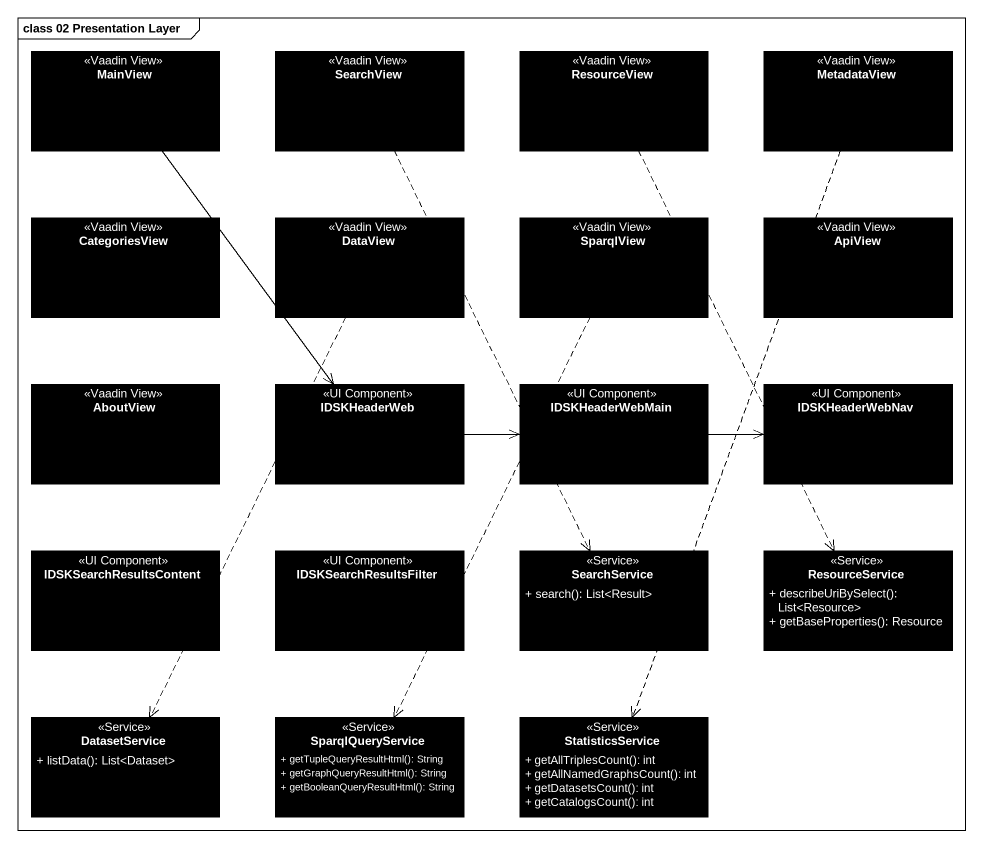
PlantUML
@startuml
mainframe class 02 Presentation Layer
hide circle
hide empty members
skinparam classAttributeIconSize 0
class MainView <<Vaadin View>> #000000
class SearchView <<Vaadin View>> #000000
class ResourceView <<Vaadin View>> #000000
class MetadataView <<Vaadin View>> #000000
class CategoriesView <<Vaadin View>> #000000
class DataView <<Vaadin View>> #000000
class SparqlView <<Vaadin View>> #000000
class ApiView <<Vaadin View>> #000000
class AboutView <<Vaadin View>> #000000
class IDSKHeaderWeb <<UI Component>> #000000
class IDSKHeaderWebMain <<UI Component>> #000000
class IDSKHeaderWebNav <<UI Component>> #000000
class IDSKSearchResultsContent <<UI Component>> #000000
class IDSKSearchResultsFilter <<UI Component>> #000000
class SearchService <<Service>> #000000 {
  + search(): List<Result>
}
class ResourceService <<Service>> #000000 {
  + describeUriBySelect(): List<Resource>
  + getBaseProperties(): Resource
}
class DatasetService <<Service>> #000000 {
  + listData(): List<Dataset>
}
class SparqlQueryService <<Service>> #000000 {
  + getTupleQueryResultHtml(): String
  + getGraphQueryResultHtml(): String
  + getBooleanQueryResultHtml(): String
}
class StatisticsService <<Service>> #000000 {
  + getAllTriplesCount(): int
  + getAllNamedGraphsCount(): int
  + getDatasetsCount(): int
  + getCatalogsCount(): int
}
MainView --> IDSKHeaderWeb
SearchView ..> SearchService
ResourceView ..> ResourceService
MetadataView ..> StatisticsService
DataView ..> DatasetService
SparqlView ..> SparqlQueryService
IDSKHeaderWeb -right-> IDSKHeaderWebMain
IDSKHeaderWeb -right-> IDSKHeaderWebNav
@enduml
